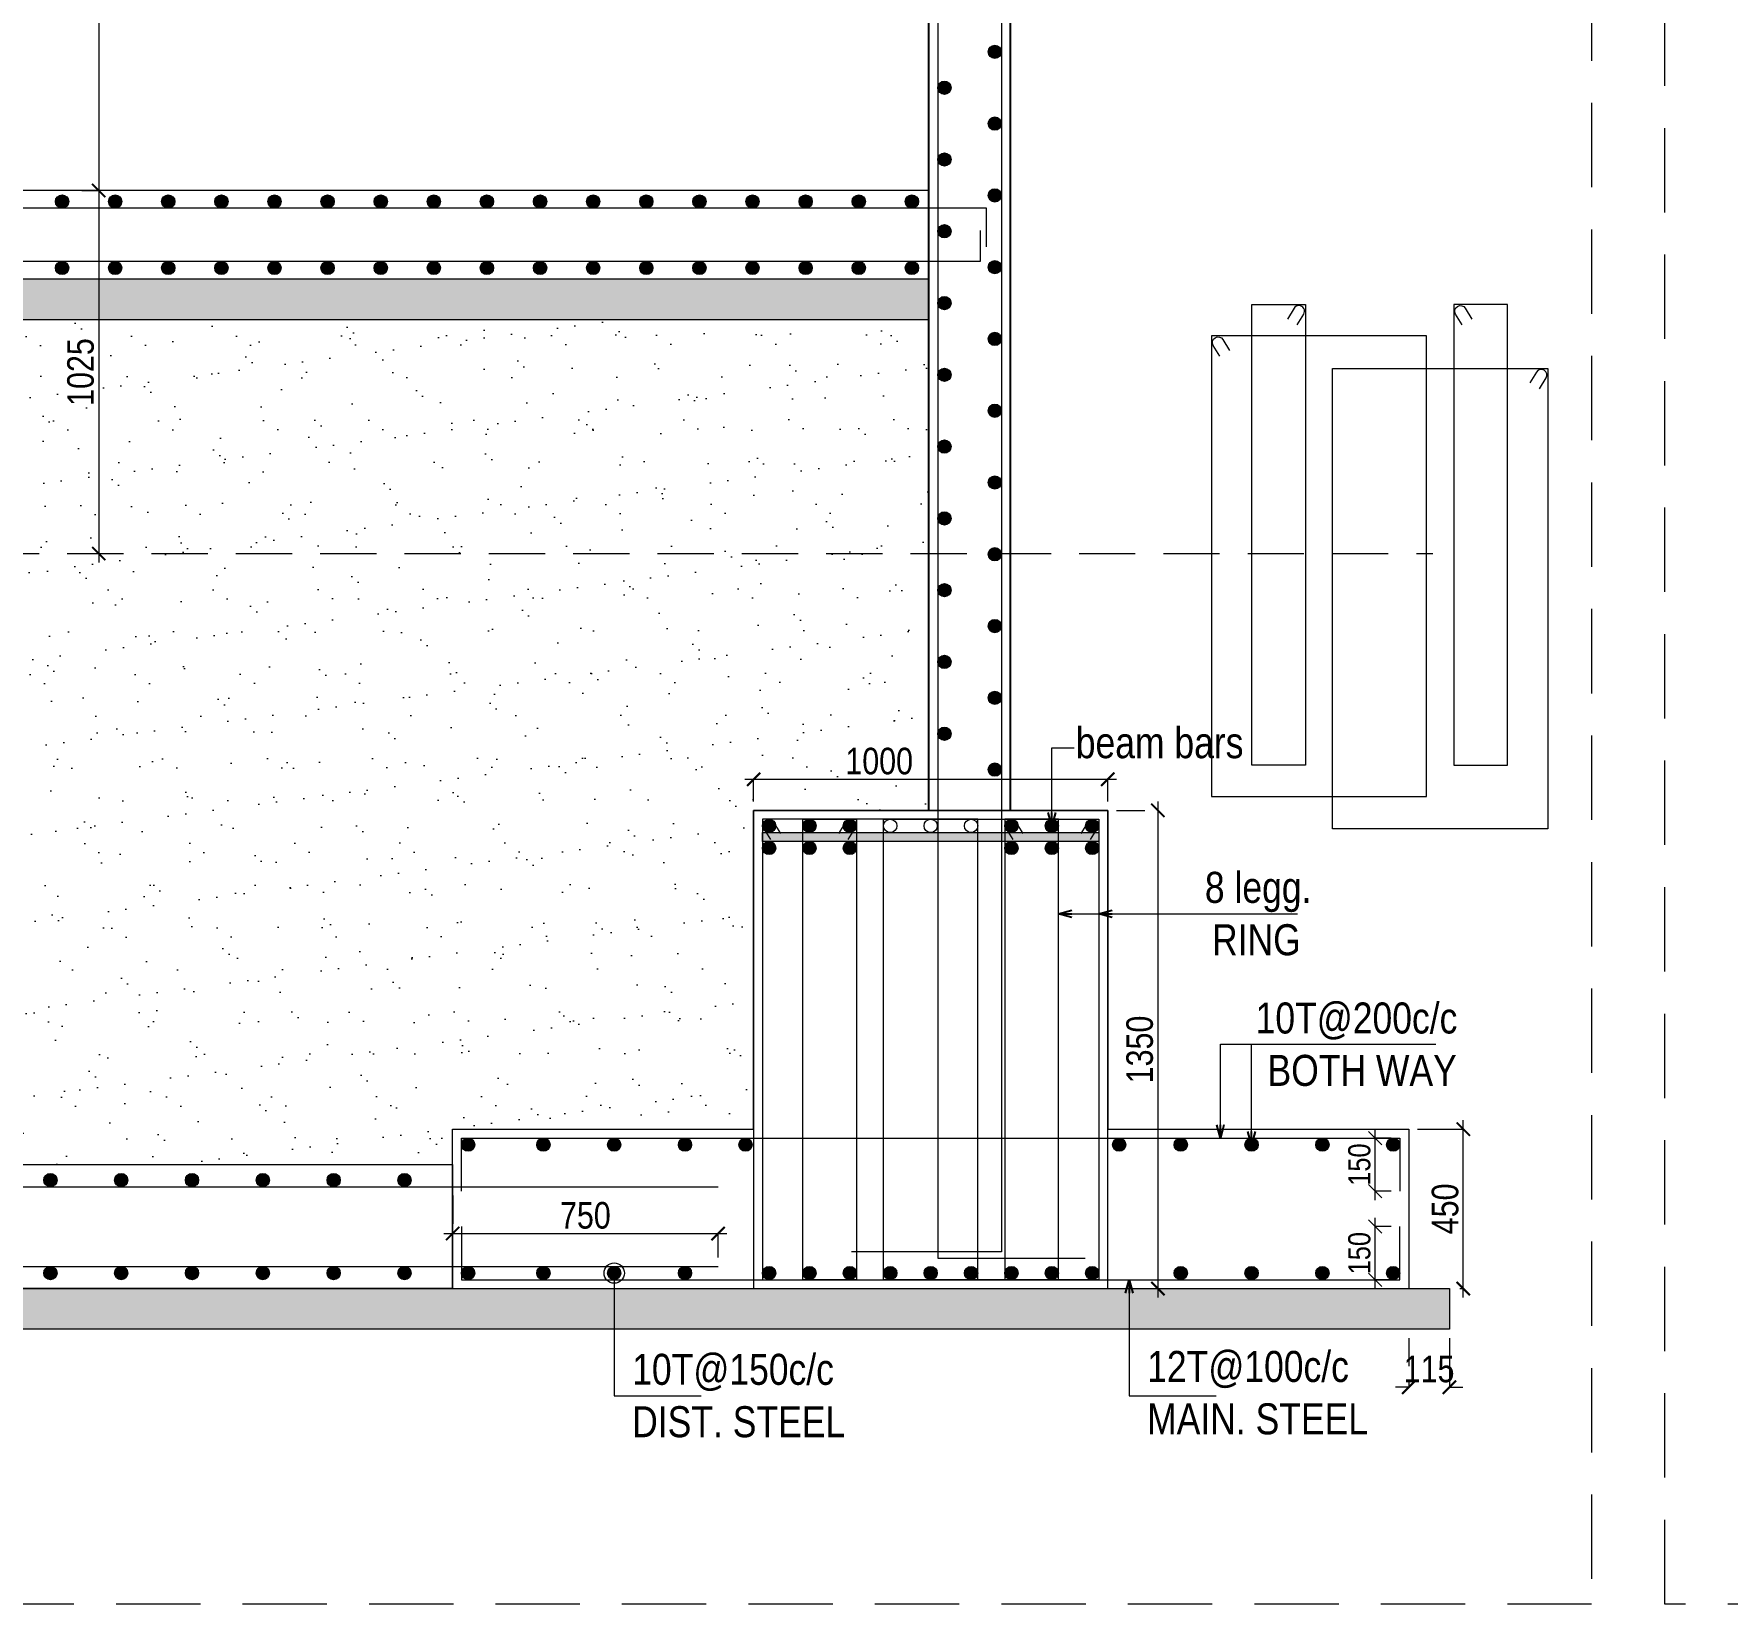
# Model space of a CAD drawing. Header units: millimetres. Extents: x 1112055 to 3390982, y -148532 to 766891.
# Drawn here: x 1810628 to 1829756, y 267857 to 285589 of the extents above; entities that cross this region are included whole.
import ezdxf

# ---------------------------------------------------------------- set-up
doc = ezdxf.new("R2010")
doc.units = ezdxf.units.MM
doc.header["$PDMODE"] = 35
doc.header["$PDSIZE"] = -25
doc.linetypes.add('Hidden', pattern=[9.525, 6.35, -3.175])
for name, color, linetype, lineweight in [('A_Levels', 150, 'Hidden', 13), ('B FINAL COLUMN', 1, 'Continuous', 30), ('B FOOTING', 49, 'Continuous', 20), ('B HATCH', 250, 'Continuous', 0), ('B P.C.C', 251, 'Continuous', 0), ('B STEEL', 34, 'Continuous', 15), ('B STEEL TEXT', 7, 'Continuous', 15), ('B-ST DIM', 250, 'Continuous', 18)]:
    doc.layers.add(name, color=color, linetype=linetype, lineweight=lineweight)
doc.styles.add('ARIAL', font='arial.ttf')
doc.styles.add('Q1', font='g13f12d.shx', dxfattribs={"width": 0.8})
doc.styles.add('SWINC', font='swissc.ttf')
doc.dimstyles.new('BH-STD', dxfattribs={"dimscale": 0, "dimtxt": 230, "dimasz": 125, "dimexe": 0, "dimexo": 100, "dimgap": 50, "dimtad": 1, "dimdec": 0, "dimzin": 1, "dimdsep": 46, "dimtxsty": 'Q1', "dimblk": 'ARCHTICK', "dimcen": 1, "dimdle": 100, "dimclrd": 250, "dimclre": 250, "dimclrt": 256, "dimadec": 0, "dimazin": 0, "dimtfac": 1, "dimtdec": 0, "dimtix": 1, "dimtofl": 0, "dimtmove": 0, "dimatfit": 2, "dimfxl": 1, "dimtolj": 1, "dimtzin": 0, "dimlwd": 9, "dimlwe": 9, "dimarcsym": 0})
doc.dimstyles.new('DIM 1', dxfattribs={"dimscale": 0, "dimtxt": 230, "dimasz": 150, "dimexe": 0.18, "dimexo": 0.0625, "dimgap": 0.5, "dimtad": 1, "dimdec": 0, "dimzin": 0, "dimdsep": 46, "dimtxsty": 'ARIAL', "dimblk": 'OBLIQUE', "dimcen": 6, "dimse1": 1, "dimse2": 1, "dimclrd": 256, "dimclrt": 256, "dimadec": 0, "dimazin": 2, "dimtfac": 0.75, "dimtdec": 0, "dimtix": 1, "dimtofl": 0, "dimtmove": 1, "dimatfit": 3, "dimldrblk": 'OPEN30', "dimfxl": 0.18, "dimfrac": 1, "dimtolj": 1, "dimtzin": 0, "dimlwd": -1, "dimarcsym": 0})

# ---------------------------------------------------------------- blocks, each defined once
blk = doc.blocks.new('_ArchTick')
at = {"color": 0, "linetype": 'ByBlock', "const_width": 0.15}
blk.add_lwpolyline([(-0.5, -0.5), (0.5, 0.5)], dxfattribs=at)
blk = doc.blocks.new('*D739')
at = {"layer": 'B-ST DIM', "color": 7, "linetype": 'Hidden', "lineweight": 9, "ltscale": 50, "transparency": 16777216}
blk.add_line((1811169, 297820), (1811361, 297820), dxfattribs=at)
at = {"layer": 'B-ST DIM', "color": 7, "lineweight": 9, "ltscale": 50, "transparency": 16777216}
for p, q in [((1811361, 297920), (1811361, 283720)), ((1811169, 283820), (1811361, 283820))]:
    blk.add_line(p, q, dxfattribs=at)
at = {"layer": 'Defpoints', "color": 0, "ltscale": 50, "transparency": 16777216}
for p in [(1811069, 297820), (1811069, 283820), (1811361, 283820)]:
    blk.add_point(p, dxfattribs=at)
at = {"layer": 'B-ST DIM', "color": 7, "lineweight": 9, "ltscale": 50, "transparency": 16777216, "xscale": 150, "yscale": 150, "zscale": 150}
for p, rotation in [((1811361, 297820), 90), ((1811361, 283820), 270)]:
    blk.add_blockref('_ArchTick', p, dxfattribs=dict(at, rotation=rotation))
at = {"layer": 'B-ST DIM', "color": 7, "ltscale": 50, "transparency": 16777216, "insert": (1811157, 290820), "char_height": 300, "attachment_point": 5, "rotation": 90, "style": 'SWINC'}
blk.add_mtext('\\A1;3500', dxfattribs=at)
blk = doc.blocks.new('*D740')
at = {"layer": 'B-ST DIM', "color": 7, "lineweight": 9, "ltscale": 50, "transparency": 16777216}
for p, q in [((1811361, 283920), (1811361, 279620)), ((1811258, 279720), (1811361, 279720))]:
    blk.add_line(p, q, dxfattribs=at)
at = {"layer": 'B-ST DIM', "color": 7, "linetype": 'Hidden', "lineweight": 9, "ltscale": 50, "transparency": 16777216}
blk.add_line((1811169, 283820), (1811361, 283820), dxfattribs=at)
at = {"layer": 'Defpoints', "color": 0, "ltscale": 50, "transparency": 16777216}
for p in [(1811069, 283820), (1811158, 279720), (1811361, 279720)]:
    blk.add_point(p, dxfattribs=at)
at = {"layer": 'B-ST DIM', "color": 7, "lineweight": 9, "ltscale": 50, "transparency": 16777216, "xscale": 150, "yscale": 150, "zscale": 150}
for p, rotation in [((1811361, 283820), 90), ((1811361, 279720), 270)]:
    blk.add_blockref('_ArchTick', p, dxfattribs=dict(at, rotation=rotation))
at = {"layer": 'B-ST DIM', "color": 7, "ltscale": 50, "transparency": 16777216, "insert": (1811157, 281770), "char_height": 300, "attachment_point": 5, "rotation": 90, "style": 'SWINC'}
blk.add_mtext('\\A1;1025', dxfattribs=at)
blk = doc.blocks.new('*D756')
at = {"layer": 'B-ST DIM', "color": 7, "linetype": 'Hidden', "lineweight": 9, "ltscale": 50, "transparency": 16777216}
blk.add_line((1826159, 270860), (1826159, 270306), dxfattribs=at)
at = {"layer": 'B-ST DIM', "color": 7, "lineweight": 9, "ltscale": 50, "transparency": 16777216}
for p, q in [((1826619, 270860), (1826619, 270306)), ((1826159, 270306), (1826009, 270306)), ((1826619, 270306), (1826769, 270306))]:
    blk.add_line(p, q, dxfattribs=at)
at = {"layer": 'Defpoints', "color": 0, "ltscale": 50, "transparency": 16777216}
for p in [(1826159, 270960), (1826619, 270960), (1826619, 270306)]:
    blk.add_point(p, dxfattribs=at)
at = {"layer": 'B-ST DIM', "color": 7, "lineweight": 9, "ltscale": 50, "transparency": 16777216, "xscale": 150, "yscale": 150, "zscale": 150}
blk.add_blockref('_ArchTick', (1826159, 270306), dxfattribs=at)
at = {"layer": 'B-ST DIM', "color": 7, "lineweight": 9, "ltscale": 50, "transparency": 16777216, "xscale": 150, "yscale": 150, "zscale": 150, "rotation": 180}
blk.add_blockref('_ArchTick', (1826619, 270306), dxfattribs=at)
at = {"layer": 'B-ST DIM', "color": 7, "ltscale": 50, "transparency": 16777216, "insert": (1826389, 270510), "char_height": 300, "attachment_point": 5, "style": 'SWINC'}
blk.add_mtext('\\A1;115', dxfattribs=at)
blk = doc.blocks.new('_Oblique')
at = {"color": 0, "linetype": 'ByBlock', "lineweight": -2}
blk.add_line((-0.5, -0.5), (0.5, 0.5), dxfattribs=at)
blk = doc.blocks.new('*D747')
at = {"layer": 'B-ST DIM', "color": 7, "lineweight": 9, "ltscale": 50, "transparency": 16777216}
for p, q in [((1825781, 272420), (1825781, 273220)), ((1825959, 273120), (1825781, 273120))]:
    blk.add_line(p, q, dxfattribs=at)
at = {"layer": 'B-ST DIM', "color": 7, "linetype": 'Hidden', "lineweight": 9, "ltscale": 50, "transparency": 16777216}
blk.add_line((1825959, 272520), (1825781, 272520), dxfattribs=at)
at = {"layer": 'Defpoints', "color": 0, "ltscale": 50, "transparency": 16777216}
for p in [(1825781, 273120), (1826059, 273120), (1826059, 272520)]:
    blk.add_point(p, dxfattribs=at)
at = {"layer": 'B-ST DIM', "color": 7, "lineweight": 9, "ltscale": 50, "transparency": 16777216, "xscale": 150, "yscale": 150, "zscale": 150}
for p, rotation in [((1825781, 273120), 90), ((1825781, 272520), 270)]:
    blk.add_blockref('_Oblique', p, dxfattribs=dict(at, rotation=rotation))
at = {"layer": 'B-ST DIM', "color": 7, "ltscale": 50, "transparency": 16777216, "insert": (1825602, 272820), "char_height": 250, "attachment_point": 5, "rotation": 90, "style": 'SWINC'}
blk.add_mtext('\\A1;150', dxfattribs=at)
blk = doc.blocks.new('*D748')
at = {"layer": 'B-ST DIM', "color": 7, "lineweight": 9, "ltscale": 50, "transparency": 16777216}
for p, q in [((1825781, 271420), (1825781, 272220)), ((1825959, 272120), (1825781, 272120))]:
    blk.add_line(p, q, dxfattribs=at)
at = {"layer": 'B-ST DIM', "color": 7, "linetype": 'Hidden', "lineweight": 9, "ltscale": 50, "transparency": 16777216}
blk.add_line((1825959, 271520), (1825781, 271520), dxfattribs=at)
at = {"layer": 'Defpoints', "color": 0, "ltscale": 50, "transparency": 16777216}
for p in [(1825781, 272120), (1826059, 272120), (1826059, 271520)]:
    blk.add_point(p, dxfattribs=at)
at = {"layer": 'B-ST DIM', "color": 7, "lineweight": 9, "ltscale": 50, "transparency": 16777216, "xscale": 150, "yscale": 150, "zscale": 150}
for p, rotation in [((1825781, 272120), 90), ((1825781, 271520), 270)]:
    blk.add_blockref('_Oblique', p, dxfattribs=dict(at, rotation=rotation))
at = {"layer": 'B-ST DIM', "color": 7, "ltscale": 50, "transparency": 16777216, "insert": (1825602, 271820), "char_height": 250, "attachment_point": 5, "rotation": 90, "style": 'SWINC'}
blk.add_mtext('\\A1;150', dxfattribs=at)
blk = doc.blocks.new('*D749')
at = {"layer": 'B-ST DIM', "color": 7, "lineweight": 9, "ltscale": 50, "transparency": 16777216}
for p, q in [((1826259, 273220), (1826775, 273220)), ((1826775, 271320), (1826775, 273320))]:
    blk.add_line(p, q, dxfattribs=at)
at = {"layer": 'B-ST DIM', "color": 7, "linetype": 'Hidden', "lineweight": 9, "ltscale": 50, "transparency": 16777216}
blk.add_line((1826259, 271420), (1826775, 271420), dxfattribs=at)
at = {"layer": 'Defpoints', "color": 0, "ltscale": 50, "transparency": 16777216}
for p in [(1826159, 273220), (1826775, 273220), (1826159, 271420)]:
    blk.add_point(p, dxfattribs=at)
at = {"layer": 'B-ST DIM', "color": 7, "lineweight": 9, "ltscale": 50, "transparency": 16777216, "xscale": 150, "yscale": 150, "zscale": 150}
for p, rotation in [((1826775, 273220), 90), ((1826775, 271420), 270)]:
    blk.add_blockref('_ArchTick', p, dxfattribs=dict(at, rotation=rotation))
at = {"layer": 'B-ST DIM', "color": 7, "ltscale": 50, "transparency": 16777216, "insert": (1826571, 272320), "char_height": 300, "attachment_point": 5, "rotation": 90, "style": 'SWINC'}
blk.add_mtext('\\A1;450', dxfattribs=at)
blk = doc.blocks.new('*D750')
at = {"layer": 'B-ST DIM', "color": 7, "linetype": 'Hidden', "lineweight": 9, "ltscale": 50, "transparency": 16777216}
blk.add_line((1815359, 272470), (1815359, 272041), dxfattribs=at)
at = {"layer": 'B-ST DIM', "color": 7, "lineweight": 9, "ltscale": 50, "transparency": 16777216}
for p, q in [((1815259, 272041), (1818457, 272041)), ((1818357, 271770), (1818357, 272041))]:
    blk.add_line(p, q, dxfattribs=at)
at = {"layer": 'Defpoints', "color": 0, "ltscale": 50, "transparency": 16777216}
for p in [(1815359, 272570), (1818357, 272041), (1818357, 271670)]:
    blk.add_point(p, dxfattribs=at)
at = {"layer": 'B-ST DIM', "color": 7, "lineweight": 9, "ltscale": 50, "transparency": 16777216, "xscale": 150, "yscale": 150, "zscale": 150, "rotation": 180}
blk.add_blockref('_ArchTick', (1815359, 272041), dxfattribs=at)
at = {"layer": 'B-ST DIM', "color": 7, "lineweight": 9, "ltscale": 50, "transparency": 16777216, "xscale": 150, "yscale": 150, "zscale": 150}
blk.add_blockref('_ArchTick', (1818357, 272041), dxfattribs=at)
at = {"layer": 'B-ST DIM', "color": 7, "ltscale": 50, "transparency": 16777216, "insert": (1816858, 272245), "char_height": 300, "attachment_point": 5, "style": 'SWINC'}
blk.add_mtext('\\A1;750', dxfattribs=at)
blk = doc.blocks.new('_Open30')
at = {"color": 0, "linetype": 'ByBlock', "lineweight": -2}
for p, q in [((-1, 0.27), (0, 0)), ((0, 0), (-1, -0.27)), ((0, 0), (-1, 0))]:
    blk.add_line(p, q, dxfattribs=at)
blk = doc.blocks.new('*D751')
at = {"layer": 'B-ST DIM', "color": 7, "lineweight": 9, "ltscale": 50, "transparency": 16777216}
for p, q in [((1818659, 277171), (1822859, 277171)), ((1822759, 276920), (1822759, 277171))]:
    blk.add_line(p, q, dxfattribs=at)
at = {"layer": 'B-ST DIM', "color": 7, "linetype": 'Hidden', "lineweight": 9, "ltscale": 50, "transparency": 16777216}
blk.add_line((1818759, 276920), (1818759, 277171), dxfattribs=at)
at = {"layer": 'Defpoints', "color": 0, "ltscale": 50, "transparency": 16777216}
for p in [(1822759, 277171), (1818759, 276820), (1822759, 276820)]:
    blk.add_point(p, dxfattribs=at)
at = {"layer": 'B-ST DIM', "color": 7, "lineweight": 9, "ltscale": 50, "transparency": 16777216, "xscale": 150, "yscale": 150, "zscale": 150, "rotation": 180}
blk.add_blockref('_ArchTick', (1818759, 277171), dxfattribs=at)
at = {"layer": 'B-ST DIM', "color": 7, "lineweight": 9, "ltscale": 50, "transparency": 16777216, "xscale": 150, "yscale": 150, "zscale": 150}
blk.add_blockref('_ArchTick', (1822759, 277171), dxfattribs=at)
at = {"layer": 'B-ST DIM', "color": 7, "ltscale": 50, "transparency": 16777216, "insert": (1820177, 277375), "char_height": 300, "attachment_point": 5, "style": 'SWINC'}
blk.add_mtext('\\A1;1000', dxfattribs=at)
blk = doc.blocks.new('*D752')
at = {"layer": 'B-ST DIM', "color": 7, "linetype": 'Hidden', "lineweight": 9, "ltscale": 50, "transparency": 16777216}
blk.add_line((1822859, 276820), (1823325, 276820), dxfattribs=at)
at = {"layer": 'B-ST DIM', "color": 7, "lineweight": 9, "ltscale": 50, "transparency": 16777216}
for p, q in [((1823325, 276920), (1823325, 271320)), ((1822859, 271420), (1823325, 271420))]:
    blk.add_line(p, q, dxfattribs=at)
at = {"layer": 'Defpoints', "color": 0, "ltscale": 50, "transparency": 16777216}
for p in [(1822759, 276820), (1822759, 271420), (1823325, 271420)]:
    blk.add_point(p, dxfattribs=at)
at = {"layer": 'B-ST DIM', "color": 7, "lineweight": 9, "ltscale": 50, "transparency": 16777216, "xscale": 150, "yscale": 150, "zscale": 150}
for p, rotation in [((1823325, 276820), 90), ((1823325, 271420), 270)]:
    blk.add_blockref('_ArchTick', p, dxfattribs=dict(at, rotation=rotation))
at = {"layer": 'B-ST DIM', "color": 7, "ltscale": 50, "transparency": 16777216, "insert": (1823121, 274120), "char_height": 300, "attachment_point": 5, "rotation": 90, "style": 'SWINC'}
blk.add_mtext('\\A1;1350', dxfattribs=at)

msp = doc.modelspace()

# ---------------------------------------------------------------- hatches: boundary and pattern name
at = {"layer": 'B HATCH', "lineweight": 0}
h = msp.add_hatch(dxfattribs=at)
h.set_pattern_fill('AR-CONC', color=250, scale=3, style=0)
h.set_pattern_definition([(50, (229009.9, -237226.4), (546.55401, -47.81726), [57.15, -628.65]), (355, (229009.9, -237226.4), (-105.73026, 573.17054), [45.72, -502.92175]), (100.451445, (229055.44, -237230.37), (440.82374, 525.35326), [48.57003, -534.27073]), (46.1842, (229009.9, -237074), (813.23712, -126.12698), [85.725, -942.975]), (96.63556, (229077.7, -237084.5), (712.2124, 742.27837), [72.85507, -801.40682]), (351.18415, (229009.9, -237074), (712.2124, 742.27837), [68.5799, -754.3792]), (21, (229086.1, -237112.1), (454.84317, -306.7956), [57.15, -628.65]), (326, (229086.1, -237112.1), (185.40609, 552.5639), [45.72, -502.92]), (71.451445, (229124, -237137.65), (640.24926, 245.7683), [48.57003, -534.26981]), (37.5, (229009.9, -237226.38), (9.26581, 253.665117), [0, -496.824, 0, -510.54, 0, -504.825]), (7.5, (229009.9, -237226.38), (200.458988, 300.541724), [0, -291.084, 0, -485.394, 0, -192.405]), (327.5, (228839.97, -237226.38), (406.771786, -17.186232), [0, -190.5, 0, -594.36, 0, -788.67]), (317.5, (228763.77, -237226.4), (444.387544, 76.27947), [0, -247.65, 0, -394.716, 0, -560.07])])
h.paths.add_polyline_path([(1795159.5, 282819.9), (1820738.5, 282819.9), (1820738.5, 282359.9), (1795159.5, 282359.9)])
h = msp.add_hatch(dxfattribs=at)
h.set_pattern_fill('AR-SAND', color=250, scale=15, style=0)
h.set_pattern_definition([(37.5, (219236.77, -248626.4), (-24.00047, 734.11986), [0, -579.12, 0, -647.7, 0, -619.125]), (7.5, (219236.8, -248626.4), (674.2849, 1075.23765), [0, -312.42, 0, -521.97, 0, -200.025]), (327.5, (218768.14, -248626.4), (1186.48856, 2.15578), [0, -190.5, 0, -685.8, 0, -895.35]), (317.5, (218768.1, -248626.4), (1145.3347, 334.394), [0, -95.25, 0, -449.58, 0, -514.35])])
h.paths.add_polyline_path([(1815358.5, 272819.9), (1815358.5, 273219.9), (1818758.5, 273219.9), (1818758.5, 276819.9), (1820738.5, 276819.9), (1820738.5, 282359.9), (1795159.5, 282359.9), (1795159.5, 272819.9)])
h = msp.add_hatch(dxfattribs=at)
h.set_pattern_fill('AR-CONC', color=250, scale=3, style=0)
h.set_pattern_definition([(50, (214050.9, -248626.4), (546.55401, -47.81726), [57.15, -628.65]), (355, (214050.9, -248626.4), (-105.73026, 573.17054), [45.72, -502.92175]), (100.451445, (214096.43, -248630.37), (440.82374, 525.35326), [48.57003, -534.27073]), (46.1842, (214050.9, -248474), (813.23712, -126.12698), [85.725, -942.975]), (96.63556, (214118.66, -248484.5), (712.2124, 742.27837), [72.85507, -801.40682]), (351.18415, (214050.9, -248474), (712.2124, 742.27837), [68.5799, -754.3792]), (21, (214127.1, -248512.1), (454.84317, -306.7956), [57.15, -628.65]), (326, (214127.1, -248512.1), (185.40609, 552.5639), [45.72, -502.92]), (71.451445, (214165, -248537.65), (640.24926, 245.7683), [48.57003, -534.26981]), (37.5, (214050.89, -248626.38), (9.26581, 253.665117), [0, -496.824, 0, -510.54, 0, -504.825]), (7.5, (214050.9, -248626.38), (200.458988, 300.541724), [0, -291.084, 0, -485.394, 0, -192.405]), (327.5, (213880.96, -248626.38), (406.771786, -17.186232), [0, -190.5, 0, -594.36, 0, -788.67]), (317.5, (213804.76, -248626.4), (444.387544, 76.27947), [0, -247.65, 0, -394.716, 0, -560.07])])
h.paths.add_polyline_path([(1792579.5, 271419.9), (1826618.5, 271419.9), (1826618.5, 270959.9), (1792579.5, 270959.9)])
at = {"layer": 'B STEEL'}
h = msp.add_hatch(color=256, dxfattribs=at)
h.dxf.hatch_style = 1
edge = h.paths.add_edge_path()
edge.add_arc((1821483.5, 285386), 75, 0, 360)
h = msp.add_hatch(color=256, dxfattribs=at)
h.dxf.hatch_style = 1
edge = h.paths.add_edge_path()
edge.add_arc((1820913.5, 284980.7), 75, 0, 360)
h = msp.add_hatch(color=256, dxfattribs=at)
h.dxf.hatch_style = 1
edge = h.paths.add_edge_path()
edge.add_arc((1821483.5, 284575.4), 75, 0, 360)
h = msp.add_hatch(color=256, dxfattribs=at)
h.dxf.hatch_style = 1
edge = h.paths.add_edge_path()
edge.add_arc((1820913.5, 284170.1), 75, 0, 360)
h = msp.add_hatch(color=256, dxfattribs=at)
h.dxf.hatch_style = 1
edge = h.paths.add_edge_path()
edge.add_arc((1810946.4, 283694.9), 75, 0, 360)
h = msp.add_hatch(color=256, dxfattribs=at)
h.dxf.hatch_style = 1
edge = h.paths.add_edge_path()
edge.add_arc((1811546.4, 283694.9), 75, 0, 360)
h = msp.add_hatch(color=256, dxfattribs=at)
h.dxf.hatch_style = 1
edge = h.paths.add_edge_path()
edge.add_arc((1812146.4, 283694.9), 75, 0, 360)
h = msp.add_hatch(color=256, dxfattribs=at)
h.dxf.hatch_style = 1
edge = h.paths.add_edge_path()
edge.add_arc((1812746.4, 283694.9), 75, 0, 360)
h = msp.add_hatch(color=256, dxfattribs=at)
h.dxf.hatch_style = 1
edge = h.paths.add_edge_path()
edge.add_arc((1813346.4, 283694.9), 75, 0, 360)
h = msp.add_hatch(color=256, dxfattribs=at)
h.dxf.hatch_style = 1
edge = h.paths.add_edge_path()
edge.add_arc((1813946.4, 283694.9), 75, 0, 360)
h = msp.add_hatch(color=256, dxfattribs=at)
h.dxf.hatch_style = 1
edge = h.paths.add_edge_path()
edge.add_arc((1814546.4, 283694.9), 75, 0, 360)
h = msp.add_hatch(color=256, dxfattribs=at)
h.dxf.hatch_style = 1
edge = h.paths.add_edge_path()
edge.add_arc((1815146.4, 283694.9), 75, 0, 360)
h = msp.add_hatch(color=256, dxfattribs=at)
h.dxf.hatch_style = 1
edge = h.paths.add_edge_path()
edge.add_arc((1815746.4, 283694.9), 75, 0, 360)
h = msp.add_hatch(color=256, dxfattribs=at)
h.dxf.hatch_style = 1
edge = h.paths.add_edge_path()
edge.add_arc((1816346.4, 283694.9), 75, 0, 360)
h = msp.add_hatch(color=256, dxfattribs=at)
h.dxf.hatch_style = 1
edge = h.paths.add_edge_path()
edge.add_arc((1816946.4, 283694.9), 75, 0, 360)
h = msp.add_hatch(color=256, dxfattribs=at)
h.dxf.hatch_style = 1
edge = h.paths.add_edge_path()
edge.add_arc((1817546.4, 283694.9), 75, 0, 360)
h = msp.add_hatch(color=256, dxfattribs=at)
h.dxf.hatch_style = 1
edge = h.paths.add_edge_path()
edge.add_arc((1818146.4, 283694.9), 75, 0, 360)
h = msp.add_hatch(color=256, dxfattribs=at)
h.dxf.hatch_style = 1
edge = h.paths.add_edge_path()
edge.add_arc((1818746.4, 283694.9), 75, 0, 360)
h = msp.add_hatch(color=256, dxfattribs=at)
h.dxf.hatch_style = 1
edge = h.paths.add_edge_path()
edge.add_arc((1819346.4, 283694.9), 75, 0, 360)
h = msp.add_hatch(color=256, dxfattribs=at)
h.dxf.hatch_style = 1
edge = h.paths.add_edge_path()
edge.add_arc((1819946.4, 283694.9), 75, 0, 360)
h = msp.add_hatch(color=256, dxfattribs=at)
h.dxf.hatch_style = 1
edge = h.paths.add_edge_path()
edge.add_arc((1820546.4, 283694.9), 75, 0, 360)
h = msp.add_hatch(color=256, dxfattribs=at)
h.dxf.hatch_style = 1
edge = h.paths.add_edge_path()
edge.add_arc((1821483.5, 283764.8), 75, 0, 360)
h = msp.add_hatch(color=256, dxfattribs=at)
h.dxf.hatch_style = 1
edge = h.paths.add_edge_path()
edge.add_arc((1820913.5, 283359.5), 75, 0, 360)
h = msp.add_hatch(color=256, dxfattribs=at)
h.dxf.hatch_style = 1
edge = h.paths.add_edge_path()
edge.add_arc((1810946.4, 282944.9), 75, 0, 360)
h = msp.add_hatch(color=256, dxfattribs=at)
h.dxf.hatch_style = 1
edge = h.paths.add_edge_path()
edge.add_arc((1811546.4, 282944.9), 75, 0, 360)
h = msp.add_hatch(color=256, dxfattribs=at)
h.dxf.hatch_style = 1
edge = h.paths.add_edge_path()
edge.add_arc((1812146.4, 282944.9), 75, 0, 360)
h = msp.add_hatch(color=256, dxfattribs=at)
h.dxf.hatch_style = 1
edge = h.paths.add_edge_path()
edge.add_arc((1812746.4, 282944.9), 75, 0, 360)
h = msp.add_hatch(color=256, dxfattribs=at)
h.dxf.hatch_style = 1
edge = h.paths.add_edge_path()
edge.add_arc((1813346.4, 282944.9), 75, 0, 360)
h = msp.add_hatch(color=256, dxfattribs=at)
h.dxf.hatch_style = 1
edge = h.paths.add_edge_path()
edge.add_arc((1813946.4, 282944.9), 75, 0, 360)
h = msp.add_hatch(color=256, dxfattribs=at)
h.dxf.hatch_style = 1
edge = h.paths.add_edge_path()
edge.add_arc((1814546.4, 282944.9), 75, 0, 360)
h = msp.add_hatch(color=256, dxfattribs=at)
h.dxf.hatch_style = 1
edge = h.paths.add_edge_path()
edge.add_arc((1815146.4, 282944.9), 75, 0, 360)
h = msp.add_hatch(color=256, dxfattribs=at)
h.dxf.hatch_style = 1
edge = h.paths.add_edge_path()
edge.add_arc((1815746.4, 282944.9), 75, 0, 360)
h = msp.add_hatch(color=256, dxfattribs=at)
h.dxf.hatch_style = 1
edge = h.paths.add_edge_path()
edge.add_arc((1816346.4, 282944.9), 75, 0, 360)
h = msp.add_hatch(color=256, dxfattribs=at)
h.dxf.hatch_style = 1
edge = h.paths.add_edge_path()
edge.add_arc((1816946.4, 282944.9), 75, 0, 360)
h = msp.add_hatch(color=256, dxfattribs=at)
h.dxf.hatch_style = 1
edge = h.paths.add_edge_path()
edge.add_arc((1817546.4, 282944.9), 75, 0, 360)
h = msp.add_hatch(color=256, dxfattribs=at)
h.dxf.hatch_style = 1
edge = h.paths.add_edge_path()
edge.add_arc((1818146.4, 282944.9), 75, 0, 360)
h = msp.add_hatch(color=256, dxfattribs=at)
h.dxf.hatch_style = 1
edge = h.paths.add_edge_path()
edge.add_arc((1818746.4, 282944.9), 75, 0, 360)
h = msp.add_hatch(color=256, dxfattribs=at)
h.dxf.hatch_style = 1
edge = h.paths.add_edge_path()
edge.add_arc((1819346.4, 282944.9), 75, 0, 360)
h = msp.add_hatch(color=256, dxfattribs=at)
h.dxf.hatch_style = 1
edge = h.paths.add_edge_path()
edge.add_arc((1819946.4, 282944.9), 75, 0, 360)
h = msp.add_hatch(color=256, dxfattribs=at)
h.dxf.hatch_style = 1
edge = h.paths.add_edge_path()
edge.add_arc((1820546.4, 282944.9), 75, 0, 360)
h = msp.add_hatch(color=256, dxfattribs=at)
h.dxf.hatch_style = 1
edge = h.paths.add_edge_path()
edge.add_arc((1821483.5, 282954.2), 75, 0, 360)
h = msp.add_hatch(color=256, dxfattribs=at)
h.dxf.hatch_style = 1
edge = h.paths.add_edge_path()
edge.add_arc((1820913.5, 282548.9), 75, 0, 360)
h = msp.add_hatch(color=256, dxfattribs=at)
h.dxf.hatch_style = 1
edge = h.paths.add_edge_path()
edge.add_arc((1821483.5, 282143.6), 75, 0, 360)
h = msp.add_hatch(color=256, dxfattribs=at)
h.dxf.hatch_style = 1
edge = h.paths.add_edge_path()
edge.add_arc((1820913.5, 281738.3), 75, 0, 360)
h = msp.add_hatch(color=256, dxfattribs=at)
h.dxf.hatch_style = 1
edge = h.paths.add_edge_path()
edge.add_arc((1821483.5, 281333), 75, 0, 360)
h = msp.add_hatch(color=256, dxfattribs=at)
h.dxf.hatch_style = 1
edge = h.paths.add_edge_path()
edge.add_arc((1820913.5, 280927.7), 75, 0, 360)
h = msp.add_hatch(color=256, dxfattribs=at)
h.dxf.hatch_style = 1
edge = h.paths.add_edge_path()
edge.add_arc((1821483.5, 280522.4), 75, 0, 360)
h = msp.add_hatch(color=256, dxfattribs=at)
h.dxf.hatch_style = 1
edge = h.paths.add_edge_path()
edge.add_arc((1820913.5, 280117.1), 75, 0, 360)
h = msp.add_hatch(color=256, dxfattribs=at)
h.dxf.hatch_style = 1
edge = h.paths.add_edge_path()
edge.add_arc((1821483.5, 279711.8), 75, 0, 360)
h = msp.add_hatch(color=256, dxfattribs=at)
h.dxf.hatch_style = 1
edge = h.paths.add_edge_path()
edge.add_arc((1820913.5, 279306.5), 75, 0, 360)
h = msp.add_hatch(color=256, dxfattribs=at)
h.dxf.hatch_style = 1
edge = h.paths.add_edge_path()
edge.add_arc((1821483.5, 278901.2), 75, 0, 360)
h = msp.add_hatch(color=256, dxfattribs=at)
h.dxf.hatch_style = 1
edge = h.paths.add_edge_path()
edge.add_arc((1820913.5, 278495.9), 75, 0, 360)
h = msp.add_hatch(color=256, dxfattribs=at)
h.dxf.hatch_style = 1
edge = h.paths.add_edge_path()
edge.add_arc((1821483.5, 278090.6), 75, 0, 360)
h = msp.add_hatch(color=256, dxfattribs=at)
h.dxf.hatch_style = 1
edge = h.paths.add_edge_path()
edge.add_arc((1820913.5, 277685.3), 75, 0, 360)
h = msp.add_hatch(color=256, dxfattribs=at)
h.dxf.hatch_style = 1
edge = h.paths.add_edge_path()
edge.add_arc((1821483.5, 277280), 75, 0, 360)
h = msp.add_hatch(color=256, dxfattribs=at)
h.dxf.hatch_style = 1
edge = h.paths.add_edge_path()
edge.add_arc((1818933.5, 276644.9), 75, 0, 360)
h = msp.add_hatch(color=256, dxfattribs=at)
h.dxf.hatch_style = 1
edge = h.paths.add_edge_path()
edge.add_arc((1819389.8, 276644.9), 75, 0, 360)
h = msp.add_hatch(color=256, dxfattribs=at)
h.dxf.hatch_style = 1
edge = h.paths.add_edge_path()
edge.add_arc((1819846, 276644.9), 75, 0, 360)
h = msp.add_hatch(color=256, dxfattribs=at)
h.dxf.hatch_style = 1
edge = h.paths.add_edge_path()
edge.add_arc((1821671, 276644.9), 75, 0, 360)
h = msp.add_hatch(color=256, dxfattribs=at)
h.dxf.hatch_style = 1
edge = h.paths.add_edge_path()
edge.add_arc((1822127.3, 276644.9), 75, 0, 360)
h = msp.add_hatch(color=256, dxfattribs=at)
h.dxf.hatch_style = 1
edge = h.paths.add_edge_path()
edge.add_arc((1822583.5, 276644.9), 75, 0, 360)
at = {"layer": 'B STEEL', "lineweight": 0}
h = msp.add_hatch(color=250, dxfattribs=at)
h.dxf.hatch_style = 1
h.paths.add_polyline_path([(1818858.5, 276569.9), (1822658.5, 276569.9), (1822658.5, 276469.9), (1818858.5, 276469.9)])
at = {"layer": 'B STEEL'}
h = msp.add_hatch(color=256, dxfattribs=at)
h.dxf.hatch_style = 1
edge = h.paths.add_edge_path()
edge.add_arc((1818933.5, 276394.9), 75, 0, 360)
h = msp.add_hatch(color=256, dxfattribs=at)
h.dxf.hatch_style = 1
edge = h.paths.add_edge_path()
edge.add_arc((1819389.8, 276394.9), 75, 0, 360)
h = msp.add_hatch(color=256, dxfattribs=at)
h.dxf.hatch_style = 1
edge = h.paths.add_edge_path()
edge.add_arc((1819846, 276394.9), 75, 0, 360)
h = msp.add_hatch(color=256, dxfattribs=at)
h.dxf.hatch_style = 1
edge = h.paths.add_edge_path()
edge.add_arc((1821671, 276394.9), 75, 0, 360)
h = msp.add_hatch(color=256, dxfattribs=at)
h.dxf.hatch_style = 1
edge = h.paths.add_edge_path()
edge.add_arc((1822127.3, 276394.9), 75, 0, 360)
h = msp.add_hatch(color=256, dxfattribs=at)
h.dxf.hatch_style = 1
edge = h.paths.add_edge_path()
edge.add_arc((1822583.5, 276394.9), 75, 0, 360)
h = msp.add_hatch(color=256, dxfattribs=at)
h.dxf.hatch_style = 1
edge = h.paths.add_edge_path()
edge.add_arc((1815533.5, 273044.9), 75, 0, 360)
h = msp.add_hatch(color=256, dxfattribs=at)
h.dxf.hatch_style = 1
edge = h.paths.add_edge_path()
edge.add_arc((1816383.5, 273044.9), 75, 0, 360)
h = msp.add_hatch(color=256, dxfattribs=at)
h.dxf.hatch_style = 1
edge = h.paths.add_edge_path()
edge.add_arc((1817183.5, 273044.9), 75, 0, 360)
h = msp.add_hatch(color=256, dxfattribs=at)
h.dxf.hatch_style = 1
edge = h.paths.add_edge_path()
edge.add_arc((1817983.5, 273044.9), 75, 0, 360)
h = msp.add_hatch(color=256, dxfattribs=at)
h.dxf.hatch_style = 1
edge = h.paths.add_edge_path()
edge.add_arc((1818666.5, 273044.9), 75, 0, 360)
h = msp.add_hatch(color=256, dxfattribs=at)
h.dxf.hatch_style = 1
edge = h.paths.add_edge_path()
edge.add_arc((1822888, 273044.9), 75, 0, 360)
h = msp.add_hatch(color=256, dxfattribs=at)
h.dxf.hatch_style = 1
edge = h.paths.add_edge_path()
edge.add_arc((1823583.5, 273044.9), 75, 0, 360)
h = msp.add_hatch(color=256, dxfattribs=at)
h.dxf.hatch_style = 1
edge = h.paths.add_edge_path()
edge.add_arc((1824383.5, 273044.9), 75, 0, 360)
h = msp.add_hatch(color=256, dxfattribs=at)
h.dxf.hatch_style = 1
edge = h.paths.add_edge_path()
edge.add_arc((1825183.5, 273044.9), 75, 0, 360)
h = msp.add_hatch(color=256, dxfattribs=at)
h.dxf.hatch_style = 1
edge = h.paths.add_edge_path()
edge.add_arc((1825983.5, 273044.9), 75, 0, 360)
h = msp.add_hatch(color=256, dxfattribs=at)
h.dxf.hatch_style = 1
edge = h.paths.add_edge_path()
edge.add_arc((1810814.5, 272644.9), 75, 0, 360)
h = msp.add_hatch(color=256, dxfattribs=at)
h.dxf.hatch_style = 1
edge = h.paths.add_edge_path()
edge.add_arc((1811614.5, 272644.9), 75, 0, 360)
h = msp.add_hatch(color=256, dxfattribs=at)
h.dxf.hatch_style = 1
edge = h.paths.add_edge_path()
edge.add_arc((1812414.5, 272644.9), 75, 0, 360)
h = msp.add_hatch(color=256, dxfattribs=at)
h.dxf.hatch_style = 1
edge = h.paths.add_edge_path()
edge.add_arc((1813214.5, 272644.9), 75, 0, 360)
h = msp.add_hatch(color=256, dxfattribs=at)
h.dxf.hatch_style = 1
edge = h.paths.add_edge_path()
edge.add_arc((1814014.5, 272644.9), 75, 0, 360)
h = msp.add_hatch(color=256, dxfattribs=at)
h.dxf.hatch_style = 1
edge = h.paths.add_edge_path()
edge.add_arc((1814814.5, 272644.9), 75, 0, 360)
h = msp.add_hatch(color=256, dxfattribs=at)
h.dxf.hatch_style = 1
edge = h.paths.add_edge_path()
edge.add_arc((1810814.5, 271594.9), 75, 0, 360)
h = msp.add_hatch(color=256, dxfattribs=at)
h.dxf.hatch_style = 1
edge = h.paths.add_edge_path()
edge.add_arc((1811614.5, 271594.9), 75, 0, 360)
h = msp.add_hatch(color=256, dxfattribs=at)
h.dxf.hatch_style = 1
edge = h.paths.add_edge_path()
edge.add_arc((1812414.5, 271594.9), 75, 0, 360)
h = msp.add_hatch(color=256, dxfattribs=at)
h.dxf.hatch_style = 1
edge = h.paths.add_edge_path()
edge.add_arc((1813214.5, 271594.9), 75, 0, 360)
h = msp.add_hatch(color=256, dxfattribs=at)
h.dxf.hatch_style = 1
edge = h.paths.add_edge_path()
edge.add_arc((1814014.5, 271594.9), 75, 0, 360)
h = msp.add_hatch(color=256, dxfattribs=at)
h.dxf.hatch_style = 1
edge = h.paths.add_edge_path()
edge.add_arc((1814814.5, 271594.9), 75, 0, 360)
h = msp.add_hatch(color=256, dxfattribs=at)
h.dxf.hatch_style = 1
edge = h.paths.add_edge_path()
edge.add_arc((1815533.5, 271594.9), 75, 0, 360)
h = msp.add_hatch(color=256, dxfattribs=at)
h.dxf.hatch_style = 1
edge = h.paths.add_edge_path()
edge.add_arc((1816383.5, 271594.9), 75, 0, 360)
h = msp.add_hatch(color=256, dxfattribs=at)
h.dxf.hatch_style = 1
edge = h.paths.add_edge_path()
edge.add_arc((1817183.5, 271594.9), 75, 0, 360)
h = msp.add_hatch(color=256, dxfattribs=at)
h.dxf.hatch_style = 1
edge = h.paths.add_edge_path()
edge.add_arc((1817983.5, 271594.9), 75, 0, 360)
h = msp.add_hatch(color=256, dxfattribs=at)
h.dxf.hatch_style = 1
edge = h.paths.add_edge_path()
edge.add_arc((1818933.5, 271594.9), 75, 0, 360)
h = msp.add_hatch(color=256, dxfattribs=at)
h.dxf.hatch_style = 1
edge = h.paths.add_edge_path()
edge.add_arc((1819389.8, 271594.9), 75, 0, 360)
h = msp.add_hatch(color=256, dxfattribs=at)
h.dxf.hatch_style = 1
edge = h.paths.add_edge_path()
edge.add_arc((1819846, 271594.9), 75, 0, 360)
h = msp.add_hatch(color=256, dxfattribs=at)
h.dxf.hatch_style = 1
edge = h.paths.add_edge_path()
edge.add_arc((1820302.3, 271594.9), 75, 0, 360)
h = msp.add_hatch(color=256, dxfattribs=at)
h.dxf.hatch_style = 1
edge = h.paths.add_edge_path()
edge.add_arc((1820758.5, 271594.9), 75, 0, 360)
h = msp.add_hatch(color=256, dxfattribs=at)
h.dxf.hatch_style = 1
edge = h.paths.add_edge_path()
edge.add_arc((1821214.8, 271594.9), 75, 0, 360)
h = msp.add_hatch(color=256, dxfattribs=at)
h.dxf.hatch_style = 1
edge = h.paths.add_edge_path()
edge.add_arc((1821671, 271594.9), 75, 0, 360)
h = msp.add_hatch(color=256, dxfattribs=at)
h.dxf.hatch_style = 1
edge = h.paths.add_edge_path()
edge.add_arc((1822127.3, 271594.9), 75, 0, 360)
h = msp.add_hatch(color=256, dxfattribs=at)
h.dxf.hatch_style = 1
edge = h.paths.add_edge_path()
edge.add_arc((1822583.5, 271594.9), 75, 0, 360)
h = msp.add_hatch(color=256, dxfattribs=at)
h.dxf.hatch_style = 1
edge = h.paths.add_edge_path()
edge.add_arc((1823583.5, 271594.9), 75, 0, 360)
h = msp.add_hatch(color=256, dxfattribs=at)
h.dxf.hatch_style = 1
edge = h.paths.add_edge_path()
edge.add_arc((1824383.5, 271594.9), 75, 0, 360)
h = msp.add_hatch(color=256, dxfattribs=at)
h.dxf.hatch_style = 1
edge = h.paths.add_edge_path()
edge.add_arc((1825183.5, 271594.9), 75, 0, 360)
h = msp.add_hatch(color=256, dxfattribs=at)
h.dxf.hatch_style = 1
edge = h.paths.add_edge_path()
edge.add_arc((1825983.5, 271594.9), 75, 0, 360)

# ---------------------------------------------------------------- linework, layer by layer
at = {"layer": 'A_Levels', "linetype": 'Hidden', "ltscale": 100}
for p, q in [((1780525.5, 279719.9), (1826431.4, 279719.9)), ((1780525.5, 271419.9), (1826431.4, 271419.9))]:
    msp.add_line(p, q, dxfattribs=at)
at = {"layer": 'B FINAL COLUMN', "lineweight": 25}
msp.add_line((1820738.5, 276819.9), (1820738.5, 297219.9), dxfattribs=at)
msp.add_lwpolyline([(1794239.5, 297819.9), (1821658.5, 297819.9), (1821658.5, 276819.9)], dxfattribs=at)
at = {"layer": 'B FOOTING'}
for p, q in [((1820738.5, 283819.9), (1795159.5, 283819.9)), ((1820738.5, 282819.9), (1795159.5, 282819.9)), ((1820738.5, 282359.9), (1795159.5, 282359.9))]:
    msp.add_line(p, q, dxfattribs=at)
msp.add_lwpolyline([(1815358.5, 271419.9), (1815358.5, 273219.9), (1818758.5, 273219.9), (1818758.5, 276819.9), (1822758.5, 276819.9), (1822758.5, 273219.9), (1826158.5, 273219.9), (1826158.5, 271419.9)], dxfattribs=at)
for points in [[(1822758.5, 276819.9), (1818758.5, 276819.9), (1818758.5, 271419.9), (1822758.5, 271419.9)], [(1793039.5, 272819.9), (1815358.5, 272819.9), (1815358.5, 271419.9), (1793039.5, 271419.9)], [(1792579.5, 271419.9), (1826618.5, 271419.9), (1826618.5, 270959.9), (1792579.5, 270959.9)]]:
    msp.add_lwpolyline(points, close=True, dxfattribs=at)
at = {"layer": 'B P.C.C', "color": 250, "linetype": 'Hidden', "lineweight": 0, "ltscale": 150}
for points in [[(1779599.7, 303382.9), (1828225.4, 303382.9), (1828225.4, 267856.6), (1779599.7, 267856.6)], [(1829050.6, 303382.9), (1866434.6, 303382.9), (1866434.6, 267856.6), (1829050.6, 267856.6)]]:
    msp.add_lwpolyline(points, close=True, dxfattribs=at)
at = {"layer": 'B STEEL', "flags": 128}
for points in [[(1819796.2, 297719.9), (1821558.5, 297719.9), (1821558.5, 271835.5), (1819864.2, 271835.5)], [(1821521.4, 297619.9), (1820838.5, 297619.9), (1820838.5, 271764), (1822504.9, 271764)], [(1821390.7, 283184.6), (1821390.7, 283619.9), (1794411.9, 283619.9), (1794411.9, 283249.7)], [(1821319.3, 283366.5), (1821319.3, 283019.9), (1794496.5, 283019.9), (1794496.5, 283390.2)]]:
    msp.add_lwpolyline(points, dxfattribs=at)
at = {"layer": 'B STEEL'}
for points in [[(1824386.4, 282531.7), (1824992.6, 282531.7), (1824992.6, 277331.7), (1824386.4, 277331.7)], [(1827273.9, 282531.7), (1826667.6, 282531.7), (1826667.6, 277331.7), (1827273.9, 277331.7)], [(1826361.4, 282177.4), (1823930.1, 282177.4), (1823930.1, 276977.4), (1826361.4, 276977.4)], [(1825298.9, 281811.3), (1827730.1, 281811.3), (1827730.1, 276611.3), (1825298.9, 276611.3)], [(1821289.8, 276719.9), (1818858.5, 276719.9), (1818858.5, 271519.9), (1821289.8, 271519.9)], [(1819314.8, 276719.9), (1819921, 276719.9), (1819921, 271519.9), (1819314.8, 271519.9)], [(1820227.3, 276719.9), (1822658.5, 276719.9), (1822658.5, 271519.9), (1820227.3, 271519.9)], [(1822202.3, 276719.9), (1821596, 276719.9), (1821596, 271519.9), (1822202.3, 271519.9)]]:
    msp.add_lwpolyline(points, close=True, dxfattribs=at)
at = {"layer": 'B STEEL', "color": 34, "lineweight": 9, "ltscale": 0.5}
for points in [[(1824897.4, 282301.6), (1824972.1, 282423.1, 1), (1824863.1, 282490.2), (1824788.3, 282368.7)], [(1826762.8, 282301.6), (1826688.1, 282423.1, -1), (1826797.1, 282490.2), (1826871.9, 282368.7)], [(1824025.3, 281947.3), (1823950.6, 282068.8, -1), (1824059.6, 282135.9), (1824134.4, 282014.4)], [(1827634.9, 281581.2), (1827709.6, 281702.7, 1), (1827600.6, 281769.8), (1827525.8, 281648.4)], [(1818953.7, 276489.9), (1818879, 276611.4, -1), (1818988, 276678.5), (1819062.8, 276557)], [(1819825.8, 276489.9), (1819900.5, 276611.4, 1), (1819791.5, 276678.5), (1819716.7, 276557)], [(1821691.2, 276489.9), (1821616.5, 276611.4, -1), (1821725.5, 276678.5), (1821800.3, 276557)], [(1822563.3, 276489.9), (1822638, 276611.4, 1), (1822529, 276678.5), (1822454.2, 276557)]]:
    msp.add_lwpolyline(points, format="xyb", dxfattribs=at)
at = {"layer": 'B STEEL', "color": 250, "lineweight": 0}
msp.add_lwpolyline([(1818858.5, 276569.9), (1822658.5, 276569.9), (1822658.5, 276469.9), (1818858.5, 276469.9)], close=True, dxfattribs=at)
at = {"layer": 'B STEEL'}
for points in [[(1815458.5, 272519.9), (1815458.5, 273119.9), (1826058.5, 273119.9), (1826058.5, 272519.9)], [(1793139.5, 271670.5), (1793139.5, 272569.9), (1818357, 272569.9)], [(1793239.5, 272478.7), (1793239.5, 271669.9), (1818357, 271669.9)], [(1815458.5, 272119.9), (1815458.5, 271519.9), (1826058.5, 271519.9), (1826058.5, 272119.9)]]:
    msp.add_lwpolyline(points, dxfattribs=at)
for centre in [(1821483.5, 285386), (1820913.5, 284980.7), (1821483.5, 284575.4), (1820913.5, 284170.1), (1810946.4, 283694.9), (1811546.4, 283694.9), (1812146.4, 283694.9), (1812746.4, 283694.9), (1813346.4, 283694.9), (1813946.4, 283694.9), (1814546.4, 283694.9), (1815146.4, 283694.9), (1815746.4, 283694.9), (1816346.4, 283694.9), (1816946.4, 283694.9), (1817546.4, 283694.9), (1818146.4, 283694.9), (1818746.4, 283694.9), (1819346.4, 283694.9), (1819946.4, 283694.9), (1820546.4, 283694.9), (1821483.5, 283764.8), (1820913.5, 283359.5), (1810946.4, 282944.9), (1811546.4, 282944.9), (1812146.4, 282944.9), (1812746.4, 282944.9), (1813346.4, 282944.9), (1813946.4, 282944.9), (1814546.4, 282944.9), (1815146.4, 282944.9), (1815746.4, 282944.9), (1816346.4, 282944.9), (1816946.4, 282944.9), (1817546.4, 282944.9), (1818146.4, 282944.9), (1818746.4, 282944.9), (1819346.4, 282944.9), (1819946.4, 282944.9), (1820546.4, 282944.9), (1821483.5, 282954.2), (1820913.5, 282548.9), (1821483.5, 282143.6), (1820913.5, 281738.3), (1821483.5, 281333), (1820913.5, 280927.7), (1821483.5, 280522.4), (1820913.5, 280117.1), (1821483.5, 279711.8), (1820913.5, 279306.5), (1821483.5, 278901.2), (1820913.5, 278495.9), (1821483.5, 278090.6), (1820913.5, 277685.3), (1821483.5, 277280), (1818933.5, 276644.9), (1819389.8, 276644.9), (1819846, 276644.9), (1820302.3, 276644.9), (1820758.5, 276644.9), (1821214.8, 276644.9), (1821671, 276644.9), (1822127.3, 276644.9), (1822583.5, 276644.9), (1818933.5, 276394.9), (1819389.8, 276394.9), (1819846, 276394.9), (1821671, 276394.9), (1822127.3, 276394.9), (1822583.5, 276394.9), (1815533.5, 273044.9), (1816383.5, 273044.9), (1817183.5, 273044.9), (1817983.5, 273044.9), (1818666.5, 273044.9), (1822888, 273044.9), (1823583.5, 273044.9), (1824383.5, 273044.9), (1825183.5, 273044.9), (1825983.5, 273044.9), (1810814.5, 272644.9), (1811614.5, 272644.9), (1812414.5, 272644.9), (1813214.5, 272644.9), (1814014.5, 272644.9), (1814814.5, 272644.9), (1810814.5, 271594.9), (1811614.5, 271594.9), (1812414.5, 271594.9), (1813214.5, 271594.9), (1814014.5, 271594.9), (1814814.5, 271594.9), (1815533.5, 271594.9), (1816383.5, 271594.9), (1817183.5, 271594.9), (1817983.5, 271594.9), (1818933.5, 271594.9), (1819389.8, 271594.9), (1819846, 271594.9), (1820302.3, 271594.9), (1820758.5, 271594.9), (1821214.8, 271594.9), (1821671, 271594.9), (1822127.3, 271594.9), (1822583.5, 271594.9), (1823583.5, 271594.9), (1824383.5, 271594.9), (1825183.5, 271594.9), (1825983.5, 271594.9)]:
    msp.add_circle(centre, 75, dxfattribs=at)

# ---------------------------------------------------------------- texts
at = {"layer": 'B STEEL TEXT', "lineweight": 9, "style": 'SWINC'}
for s, p in [('beam bars', (1822397.7, 277409.5)), ('8 legg.', (1823856.1, 275775.5)), ('RING', (1823937.3, 275184)), ('10T@200c/c', (1824429.2, 274300.4)), ('BOTH WAY', (1824563.5, 273708.8)), ('10T@150c/c', (1817386.7, 270333)), ('12T@100c/c', (1823204, 270365.5)), ('DIST. STEEL', (1817386.7, 269741.5)), ('MAIN. STEEL', (1823204, 269774))]:
    msp.add_text(s, height=350, dxfattribs=at).set_placement(p)

# ---------------------------------------------------------------- dimensions: what is measured, and where the dimension line sits
at = {"layer": 'B-ST DIM', "ltscale": 50}
for base, p1, p2, override, picture, middle in [((1811361.1, 283819.9), (1811068.9, 297819.9), (1811068.9, 283819.9), {"dimscale": 1, "dimtxt": 300, "dimasz": 150, "dimlfac": 0.25, "dimtxsty": 'SWINC', "dimclrd": 7, "dimclre": 7, "dimclrt": 7}, '*D739', (1811157.3, 290819.9)), ((1811361.1, 279719.9), (1811068.9, 283819.9), (1811158.5, 279719.9), {"dimscale": 1, "dimtxt": 300, "dimasz": 150, "dimlfac": 0.25, "dimtxsty": 'SWINC', "dimclrd": 7, "dimclre": 7, "dimclrt": 7}, '*D740', (1811156.9, 281769.9)), ((1823324.5, 271419.9), (1822758.5, 276819.9), (1822758.5, 271419.9), {"dimscale": 1, "dimtxt": 300, "dimasz": 150, "dimlfac": 0.25, "dimtxsty": 'SWINC', "dimclrd": 7, "dimclre": 7, "dimclrt": 7}, '*D752', (1823120.5, 274119.9)), ((1825780.6, 273119.9), (1826058.5, 272519.9), (1826058.5, 273119.9), {"dimscale": 1, "dimtxt": 250, "dimasz": 150, "dimlfac": 0.25, "dimtxsty": 'SWINC', "dimblk1": 'Oblique', "dimblk2": 'Oblique', "dimsah": 1, "dimclrd": 7, "dimclre": 7, "dimclrt": 7}, '*D747', (1825602.3, 272819.9)), ((1826774.9, 273219.9), (1826158.5, 271419.9), (1826158.5, 273219.9), {"dimscale": 1, "dimtxt": 300, "dimasz": 150, "dimlfac": 0.25, "dimtxsty": 'SWINC', "dimclrd": 7, "dimclre": 7, "dimclrt": 7}, '*D749', (1826571.1, 272319.9)), ((1825780.6, 272119.9), (1826058.5, 271519.9), (1826058.5, 272119.9), {"dimscale": 1, "dimtxt": 250, "dimasz": 150, "dimlfac": 0.25, "dimtxsty": 'SWINC', "dimblk1": 'Oblique', "dimblk2": 'Oblique', "dimsah": 1, "dimclrd": 7, "dimclre": 7, "dimclrt": 7}, '*D748', (1825602.3, 271819.9))]:
    dim = msp.add_linear_dim(base=base, p1=p1, p2=p2, angle=90, dimstyle='BH-STD', override=override, dxfattribs=at)
    dim.commit()
    dim.dimension.update_dxf_attribs({"geometry": picture, "text_midpoint": middle})
dim = msp.add_linear_dim(base=(1822758.5, 277171.1), p1=(1818758.5, 276819.9), p2=(1822758.5, 276819.9), dimstyle='BH-STD', override={"dimscale": 1, "dimtxt": 300, "dimasz": 150, "dimlfac": 0.25, "dimtxsty": 'SWINC', "dimclrd": 7, "dimclre": 7, "dimclrt": 7}, dxfattribs=at)
dim.commit()
dim.dimension.update_dxf_attribs({"geometry": '*D751', "text_midpoint": (1820176.6, 277171.1), "dimtype": 128})
for base, p1, p2, picture, middle in [((1818357, 272040.8), (1815358.5, 272569.9), (1818357, 271669.9), '*D750', (1816857.8, 272244.6)), ((1826618.5, 270306.4), (1826158.5, 270959.9), (1826618.5, 270959.9), '*D756', (1826388.5, 270510.4))]:
    dim = msp.add_linear_dim(base=base, p1=p1, p2=p2, dimstyle='BH-STD', override={"dimscale": 1, "dimtxt": 300, "dimasz": 150, "dimlfac": 0.25, "dimtxsty": 'SWINC', "dimclrd": 7, "dimclre": 7, "dimclrt": 7}, dxfattribs=at)
    dim.commit()
    dim.dimension.update_dxf_attribs({"geometry": picture, "text_midpoint": middle})

# ---------------------------------------------------------------- leaders
at = {"layer": 'B STEEL TEXT', "lineweight": 5}
for points in [[(1822127.3, 276644.9), (1822127.3, 277526.5), (1822380.3, 277526.5)], [(1822202.3, 275651.6), (1824901.9, 275651.6)], [(1822658.5, 275651.6), (1824901.9, 275651.6)], [(1824031, 273119.9), (1824031, 274181), (1826465.7, 274181)], [(1824383.5, 273044.9), (1824383.5, 274181), (1826465.7, 274181)], [(1823000.8, 271519.9), (1823000.8, 270207.3), (1823985.1, 270207.3)]]:
    msp.add_leader(points, dimstyle='DIM 1', override={"dimscale": 1, "dimtad": 0, "dimtxsty": 'SWINC', "dimfxlon": 1, "dimlwd": 5, "dimarcsym": 2}, dxfattribs=at)
at = {"layer": 'B STEEL TEXT', "lineweight": 9}
msp.add_leader([(1817183.5, 271594.9), (1817183.5, 270207.3), (1818167.8, 270207.3)], dimstyle='DIM 1', override={"dimscale": 1, "dimasz": 230, "dimtad": 0, "dimtxsty": 'SWINC', "dimldrblk": 'DotBlank', "dimfxlon": 1, "dimarcsym": 2}, dxfattribs=at)

doc.saveas('drawing.dxf')
